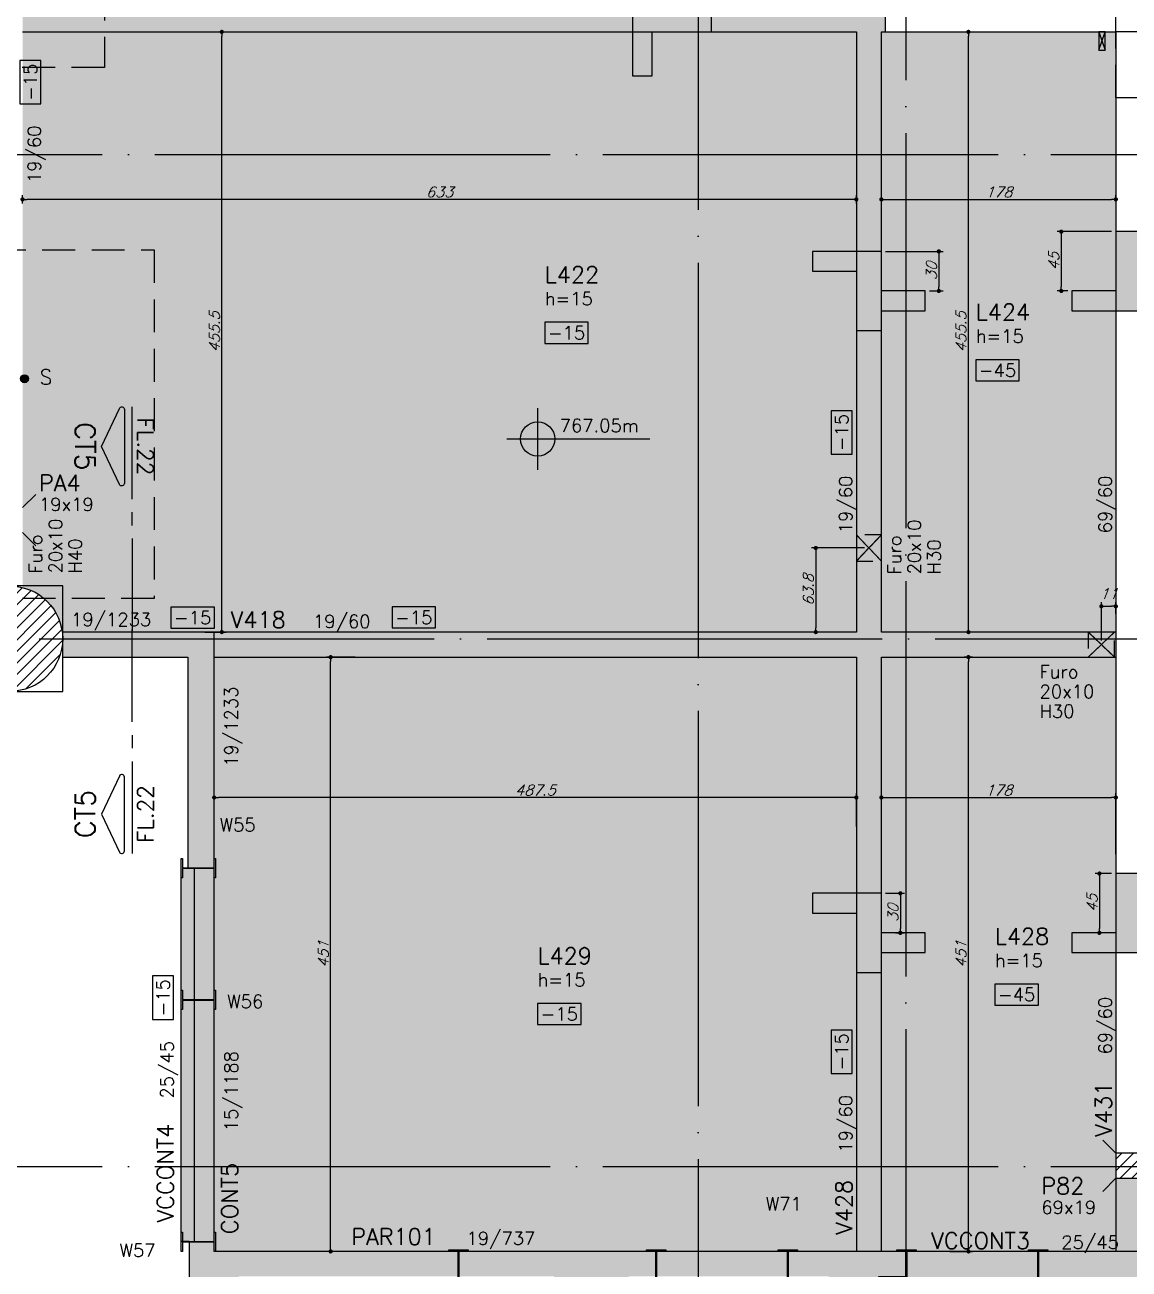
# Model space of a CAD drawing. Header units: millimetres. Extents: x -4122 to 5523, y -2094 to 2406.
# Drawn here: x 617 to 1455, y -963 to -19 of the extents above; entities that cross this region are included whole.
import ezdxf
from ezdxf.enums import TextEntityAlignment as Align

# ---------------------------------------------------------------- set-up
doc = ezdxf.new("R2010")
doc.units = ezdxf.units.MM
doc.header["$LTSCALE"] = 50
for name, pattern in [('DASHED', [0.75, 0.5, -0.25]), ('EIXO', [6.8, 6, -0.4, 0, -0.4]), ('HIDDEN', [0.375, 0.25, -0.125])]:
    doc.linetypes.add(name, pattern=pattern)
for name, color, linetype in [('F-AUX', 2, 'Continuous'), ('F-AUX-RED', 1, 'Continuous'), ('F-CORTE', 4, 'Continuous'), ('F-CORTE-INDICAÇÃO', 4, 'Continuous'), ('F-COTAS', 106, 'Continuous'), ('F-COTAS-FUROS', 50, 'Continuous'), ('F-DESNIVEL-7', 40, 'Continuous'), ('F-EIXO', 12, 'EIXO'), ('F-FURO-PAREDE', 2, 'HIDDEN'), ('F-FURO-PAREDE-TEXTOS', 2, 'Continuous'), ('F-LAJES-DIM', 2, 'Continuous'), ('F-LAJES-NOME', 4, 'Continuous'), ('F-NÍVEL-PLANTA', 2, 'Continuous'), ('F-PARC-DIM', 2, 'Continuous'), ('F-PARC-NOME', 4, 'Continuous'), ('F-PERFIL - W310x52', 4, 'Continuous'), ('F-PERFIL- W250x38.5', 4, 'Continuous'), ('F-PILARES-DIM', 172, 'Continuous'), ('F-PILARES-HACH', 174, 'Continuous'), ('F-PILARES-M', 170, 'Continuous'), ('F-PILARES-N', 170, 'Continuous'), ('F-PILARES-NASCE', 4, 'Continuous'), ('F-PILARES-NOME', 170, 'Continuous'), ('F-PILARES-S', 170, 'Continuous'), ('F-SOLIDO-CORTE', 71, 'Continuous'), ('F-SOLIDO-VIGAS', 252, 'Continuous'), ('F-TEXTO', 6, 'Continuous'), ('F-VIGAS', 3, 'Continuous'), ('F-VIGAS-DIM', 2, 'Continuous'), ('F-VIGAS-NOME', 4, 'Continuous'), ('F-VÃO', 1, 'Continuous')]:
    doc.layers.add(name, color=color, linetype=linetype)
doc.layers.add('F-DESNIVEL-5', color=7, linetype='Continuous', true_color=0xadd6ff)
doc.styles.add('5385-ARQ-PB-BAS-PLA-TER-TORRE-A-106-TXT$0$R60-75', font='simplex.shx', dxfattribs={"height": 0.1125})
doc.styles.add('CP-TEXT-INCL', font='simplex.shx', dxfattribs={"oblique": 20})
doc.styles.add('MCP', font='simplex.shx')
doc.styles.add('ROMANS', font='simplex.shx')
doc.styles.get("Standard").update_dxf_attribs({"font": 'txt.shx'})
doc.dimstyles.new('CP-COTAS-50', dxfattribs={"dimscale": 0.64, "dimtxt": 12.5, "dimasz": 5, "dimexe": 5, "dimexo": 5, "dimgap": 2.5, "dimtad": 1, "dimdec": 1, "dimdsep": 46, "dimtxsty": 'CP-TEXT-INCL', "dimblk1": 'DOT', "dimblk2": 'DOT', "dimsah": 1, "dimcen": 9, "dimclrd": 256, "dimclre": 256, "dimclrt": 256, "dimadec": 0, "dimazin": 0, "dimtfac": 1, "dimtdec": 1, "dimtmove": 2, "dimatfit": 3, "dimldrblk": 'DOT', "dimfxl": 0, "dimtolj": 1, "dimarcsym": 0})
pattern_1 = [(45, (0, 0), (-4.419417, 4.419417), [])]

# ---------------------------------------------------------------- blocks, each defined once
blk = doc.blocks.new('*U49')
at = {"layer": 'F-LAJES-DIM', "color": 1}
blk.add_lwpolyline([(0, 0), (33, 0), (33, 16), (0, 16)], close=True, dxfattribs=at)
at = {"layer": 'F-LAJES-DIM', "style": 'MCP'}
blk.add_attdef('DIM', text='', height=10, dxfattribs=at).set_placement((16.5, 8), align=Align.MIDDLE_CENTER)
blk = doc.blocks.new('*U50')
at = {"layer": 'F-LAJES-DIM', "color": 1}
blk.add_lwpolyline([(0, 0), (33, 0), (33, 16), (0, 16)], close=True, dxfattribs=at)
at = {"layer": 'F-LAJES-DIM', "style": 'MCP'}
blk.add_attdef('DIM', text='', height=10, dxfattribs=at).set_placement((16.5, 8), align=Align.MIDDLE_CENTER)
blk = doc.blocks.new('*U44')
at = {"layer": 'F-LAJES-DIM', "color": 1}
blk.add_lwpolyline([(0, 0), (33, 0), (33, 16), (0, 16)], close=True, dxfattribs=at)
at = {"layer": 'F-LAJES-DIM', "style": 'MCP'}
blk.add_attdef('DIM', text='', height=10, dxfattribs=at).set_placement((16.5, 8), align=Align.MIDDLE_CENTER)
blk = doc.blocks.new('*U47')
at = {"layer": 'F-LAJES-DIM', "color": 1}
blk.add_lwpolyline([(0, 0), (33, 0), (33, 16), (0, 16)], close=True, dxfattribs=at)
at = {"layer": 'F-LAJES-DIM', "style": 'MCP'}
blk.add_attdef('DIM', text='', height=10, dxfattribs=at).set_placement((16.5, 8), align=Align.MIDDLE_CENTER)
blk = doc.blocks.new('*U19')
at = {"layer": 'F-VIGAS-DIM', "color": 1}
blk.add_lwpolyline([(0, 0), (33, 0), (33, 16), (0, 16)], close=True, dxfattribs=at)
at = {"layer": 'F-VIGAS-DIM', "style": 'MCP'}
blk.add_attdef('DIM', text='', height=10, dxfattribs=at).set_placement((16.5, 8), align=Align.MIDDLE_CENTER)
blk = doc.blocks.new('Nível - Planta')
at = {"layer": 'F-NÍVEL-PLANTA'}
h = blk.add_hatch(color=71, dxfattribs=at)
h.paths.add_polyline_path([(0, 0), (0, 0.26, 0.414214), (-0.26, 0)])
h.paths.add_polyline_path([(0.26, 0), (0, 0), (0, -0.26, 0.414214)])
for p, q in [((0, -0.469), (0, 0.469)), ((-0.469, 0), (1.704, 0))]:
    blk.add_line(p, q, dxfattribs=at)
blk.add_circle((0, 0), 0.26, dxfattribs=at)
at = {"layer": 'F-TEXTO', "color": 3, "style": 'MCP'}
blk.add_attdef('NÍVEL', (0.333, 0.102), '', height=0.2, dxfattribs=at)
blk = doc.blocks.new('*U26')
at = {"layer": 'F-EIXO'}
blk.add_line((0, 0), (7397, 0), dxfattribs=at)
at = {"layer": 'F-TEXTO', "style": 'ROMANS'}
blk.add_attdef('EIXO', text='', height=17.5, dxfattribs=at).set_placement((-28.2072, 0), align=Align.MIDDLE_CENTER)
blk = doc.blocks.new('*U32')
at = {"layer": 'F-EIXO'}
blk.add_line((0, 0), (7484.954, 0), dxfattribs=at)
at = {"layer": 'F-TEXTO', "style": 'ROMANS'}
blk.add_attdef('EIXO', text='', height=17.5, dxfattribs=at).set_placement((-28.2072, 0), align=Align.MIDDLE_CENTER)
blk = doc.blocks.new('*U28')
at = {"layer": 'F-EIXO'}
blk.add_line((0, 0), (0, -3377.88), dxfattribs=at)
at = {"layer": 'F-TEXTO', "style": 'ROMANS'}
blk.add_attdef('EIXO', text='', height=17.5, rotation=360, dxfattribs=at).set_placement((0, 28.21), align=Align.MIDDLE_CENTER)
blk = doc.blocks.new('*U27')
at = {"layer": 'F-EIXO'}
blk.add_line((0, 0), (0, -3476.36), dxfattribs=at)
at = {"layer": 'F-TEXTO', "style": 'ROMANS'}
blk.add_attdef('EIXO', text='', height=17.5, rotation=360, dxfattribs=at).set_placement((0, 28.21), align=Align.MIDDLE_CENTER)
blk = doc.blocks.new('_DOT')
at = {"color": 0, "linetype": 'ByBlock'}
blk.add_line((-0.5, 0), (-1, 0), dxfattribs=at)
at = {"color": 0, "linetype": 'ByBlock', "const_width": 0.5}
blk.add_lwpolyline([(-0.25, 0, 1), (0.25, 0, 1)], format="xyb", close=True, dxfattribs=at)
blk = doc.blocks.new('*D55')
at = {"layer": 'DEFPOINTS', "color": 0, "linetype": 'Continuous', "transparency": 16777216}
for p in [(3268.5, -944.5), (741.5, -1374.5), (3268.5, -1512.87)]:
    blk.add_point(p, dxfattribs=at)
at = {"layer": 'F-COTAS', "linetype": 'Continuous', "lineweight": -2, "transparency": 16777216}
for p, q in [((3268.5, -947.7), (3268.5, -1516.07)), ((741.5, -1377.7), (741.5, -1516.07)), ((744.7, -1512.87), (3265.3, -1512.87))]:
    blk.add_line(p, q, dxfattribs=at)
at = {"layer": 'F-COTAS', "linetype": 'Continuous', "lineweight": -2, "transparency": 16777216, "xscale": 3.2, "yscale": 3.2, "zscale": 3.2, "rotation": 180}
blk.add_blockref('_DOT', (741.5, -1512.87), dxfattribs=at)
at = {"layer": 'F-COTAS', "linetype": 'Continuous', "lineweight": -2, "transparency": 16777216, "xscale": 3.2, "yscale": 3.2, "zscale": 3.2}
blk.add_blockref('_DOT', (3268.5, -1512.87), dxfattribs=at)
at = {"layer": 'F-COTAS', "linetype": 'Continuous', "transparency": 16777216, "insert": (2005, -1507.27), "char_height": 8, "attachment_point": 5, "style": 'CP-TEXT-INCL'}
blk.add_mtext('\\A1;2527', dxfattribs=at)
blk = doc.blocks.new('*U100')
at = {"layer": 'F-VÃO'}
for p, q in [((0, 0), (5, 14)), ((0, 14), (5, 0))]:
    blk.add_line(p, q, dxfattribs=at)
at = {"layer": 'F-VÃO', "color": 3}
blk.add_lwpolyline([(0, 0), (5, 0), (5, 14), (0, 14)], close=True, dxfattribs=at)
blk = doc.blocks.new('*D223')
at = {"layer": 'DEFPOINTS', "color": 0, "transparency": 16777216}
for p in [(1445, -605.03), (1267, -651.34), (1445, -651.34)]:
    blk.add_point(p, dxfattribs=at)
at = {"layer": 'F-COTAS', "lineweight": -2, "transparency": 16777216}
for p, q in [((1267, -648.14), (1267, -601.83)), ((1445, -648.14), (1445, -601.83)), ((1270.2, -605.03), (1441.8, -605.03))]:
    blk.add_line(p, q, dxfattribs=at)
at = {"layer": 'F-COTAS', "lineweight": -2, "transparency": 16777216, "xscale": 3.2, "yscale": 3.2, "zscale": 3.2, "rotation": 180}
blk.add_blockref('_DOT', (1267, -605.03), dxfattribs=at)
at = {"layer": 'F-COTAS', "lineweight": -2, "transparency": 16777216, "xscale": 3.2, "yscale": 3.2, "zscale": 3.2}
blk.add_blockref('_DOT', (1445, -605.03), dxfattribs=at)
at = {"layer": 'F-COTAS', "transparency": 16777216, "insert": (1356, -599.43), "char_height": 8, "attachment_point": 5, "style": 'CP-TEXT-INCL'}
blk.add_mtext('\\A1;178', dxfattribs=at)
blk = doc.blocks.new('*D224')
at = {"layer": 'DEFPOINTS', "color": 0, "transparency": 16777216}
for p in [(760.5, -605.03), (760.5, -630.34), (1248, -630.34)]:
    blk.add_point(p, dxfattribs=at)
at = {"layer": 'F-COTAS', "lineweight": -2, "transparency": 16777216}
for p, q in [((760.5, -627.14), (760.5, -601.83)), ((1248, -627.14), (1248, -601.83)), ((1244.8, -605.03), (763.7, -605.03))]:
    blk.add_line(p, q, dxfattribs=at)
at = {"layer": 'F-COTAS', "lineweight": -2, "transparency": 16777216, "xscale": 3.2, "yscale": 3.2, "zscale": 3.2, "rotation": 180}
blk.add_blockref('_DOT', (760.5, -605.03), dxfattribs=at)
at = {"layer": 'F-COTAS', "lineweight": -2, "transparency": 16777216, "xscale": 3.2, "yscale": 3.2, "zscale": 3.2}
blk.add_blockref('_DOT', (1248, -605.03), dxfattribs=at)
at = {"layer": 'F-COTAS', "transparency": 16777216, "insert": (1004.25, -599.43), "char_height": 8, "attachment_point": 5, "style": 'CP-TEXT-INCL'}
blk.add_mtext('\\A1;487.5', dxfattribs=at)
blk = doc.blocks.new('*D250')
at = {"layer": 'DEFPOINTS', "color": 0, "transparency": 16777216}
for p in [(1445, -151.15), (1445, -155.54), (1267, -161.19)]:
    blk.add_point(p, dxfattribs=at)
at = {"layer": 'F-COTAS', "lineweight": -2, "transparency": 16777216}
for p, q in [((1267, -157.99), (1267, -147.95)), ((1445, -152.34), (1445, -147.95)), ((1270.2, -151.15), (1441.8, -151.15))]:
    blk.add_line(p, q, dxfattribs=at)
at = {"layer": 'F-COTAS', "lineweight": -2, "transparency": 16777216, "xscale": 3.2, "yscale": 3.2, "zscale": 3.2, "rotation": 180}
blk.add_blockref('_DOT', (1267, -151.15), dxfattribs=at)
at = {"layer": 'F-COTAS', "lineweight": -2, "transparency": 16777216, "xscale": 3.2, "yscale": 3.2, "zscale": 3.2}
blk.add_blockref('_DOT', (1445, -151.15), dxfattribs=at)
at = {"layer": 'F-COTAS', "transparency": 16777216, "insert": (1356, -145.55), "char_height": 8, "attachment_point": 5, "style": 'CP-TEXT-INCL'}
blk.add_mtext('\\A1;178', dxfattribs=at)
blk = doc.blocks.new('*D251')
at = {"layer": 'DEFPOINTS', "color": 0, "transparency": 16777216}
for p in [(615, -151.15), (615, -157.34), (1248, -157.34)]:
    blk.add_point(p, dxfattribs=at)
at = {"layer": 'F-COTAS', "lineweight": -2, "transparency": 16777216}
for p, q in [((615, -154.14), (615, -147.95)), ((1248, -154.14), (1248, -147.95)), ((1244.8, -151.15), (618.2, -151.15))]:
    blk.add_line(p, q, dxfattribs=at)
at = {"layer": 'F-COTAS', "lineweight": -2, "transparency": 16777216, "xscale": 3.2, "yscale": 3.2, "zscale": 3.2, "rotation": 180}
blk.add_blockref('_DOT', (615, -151.15), dxfattribs=at)
at = {"layer": 'F-COTAS', "lineweight": -2, "transparency": 16777216, "xscale": 3.2, "yscale": 3.2, "zscale": 3.2}
blk.add_blockref('_DOT', (1248, -151.15), dxfattribs=at)
at = {"layer": 'F-COTAS', "transparency": 16777216, "insert": (931.5, -145.55), "char_height": 8, "attachment_point": 5, "style": 'CP-TEXT-INCL'}
blk.add_mtext('\\A1;633', dxfattribs=at)
blk = doc.blocks.new('*D255')
at = {"layer": 'DEFPOINTS', "color": 0, "transparency": 16777216}
for p in [(848.92, -498.5), (870.72, -498.5), (870.72, -949.5)]:
    blk.add_point(p, dxfattribs=at)
at = {"layer": 'F-COTAS', "lineweight": -2, "transparency": 16777216}
for p, q in [((867.52, -498.5), (845.72, -498.5)), ((848.92, -946.3), (848.92, -501.7)), ((867.52, -949.5), (845.72, -949.5))]:
    blk.add_line(p, q, dxfattribs=at)
at = {"layer": 'F-COTAS', "lineweight": -2, "transparency": 16777216, "xscale": 3.2, "yscale": 3.2, "zscale": 3.2}
for p, rotation in [((848.92, -498.5), 90), ((848.92, -949.5), 270)]:
    blk.add_blockref('_DOT', p, dxfattribs=dict(at, rotation=rotation))
at = {"layer": 'F-COTAS', "transparency": 16777216, "insert": (843.32, -724), "char_height": 8, "attachment_point": 5, "rotation": 90, "style": 'CP-TEXT-INCL'}
blk.add_mtext('\\A1;451', dxfattribs=at)
blk = doc.blocks.new('*D259')
at = {"layer": 'DEFPOINTS', "color": 0, "transparency": 16777216}
for p in [(1333.07, -498.5), (1339.43, -498.5), (1315.72, -949.5)]:
    blk.add_point(p, dxfattribs=at)
at = {"layer": 'F-COTAS', "lineweight": -2, "transparency": 16777216}
for p, q in [((1336.23, -498.5), (1329.87, -498.5)), ((1333.07, -946.3), (1333.07, -501.7)), ((1318.92, -949.5), (1336.27, -949.5))]:
    blk.add_line(p, q, dxfattribs=at)
at = {"layer": 'F-COTAS', "lineweight": -2, "transparency": 16777216, "xscale": 3.2, "yscale": 3.2, "zscale": 3.2}
for p, rotation in [((1333.07, -498.5), 90), ((1333.07, -949.5), 270)]:
    blk.add_blockref('_DOT', p, dxfattribs=dict(at, rotation=rotation))
at = {"layer": 'F-COTAS', "transparency": 16777216, "insert": (1327.47, -724), "char_height": 8, "attachment_point": 5, "rotation": 90, "style": 'CP-TEXT-INCL'}
blk.add_mtext('\\A1;451', dxfattribs=at)
blk = doc.blocks.new('*D260')
at = {"layer": 'DEFPOINTS', "color": 0, "transparency": 16777216}
for p in [(1333.07, -24), (1333.07, -24), (1333.07, -479.5)]:
    blk.add_point(p, dxfattribs=at)
at = {"layer": 'F-COTAS', "lineweight": -2, "transparency": 16777216}
blk.add_line((1333.07, -476.3), (1333.07, -27.2), dxfattribs=at)
at = {"layer": 'F-COTAS', "lineweight": -2, "transparency": 16777216, "xscale": 3.2, "yscale": 3.2, "zscale": 3.2}
for p, rotation in [((1333.07, -24), 90), ((1333.07, -479.5), 270)]:
    blk.add_blockref('_DOT', p, dxfattribs=dict(at, rotation=rotation))
at = {"layer": 'F-COTAS', "transparency": 16777216, "insert": (1327.47, -251.75), "char_height": 8, "attachment_point": 5, "rotation": 90, "style": 'CP-TEXT-INCL'}
blk.add_mtext('\\A1;455.5', dxfattribs=at)
blk = doc.blocks.new('*D264')
at = {"layer": 'DEFPOINTS', "color": 0, "transparency": 16777216}
for p in [(750.12, -24), (766.29, -24), (750.12, -479.5)]:
    blk.add_point(p, dxfattribs=at)
at = {"layer": 'F-COTAS', "lineweight": -2, "transparency": 16777216}
for p, q in [((753.32, -24), (769.49, -24)), ((766.29, -476.3), (766.29, -27.2)), ((753.32, -479.5), (769.49, -479.5))]:
    blk.add_line(p, q, dxfattribs=at)
at = {"layer": 'F-COTAS', "lineweight": -2, "transparency": 16777216, "xscale": 3.2, "yscale": 3.2, "zscale": 3.2}
for p, rotation in [((766.29, -24), 90), ((766.29, -479.5), 270)]:
    blk.add_blockref('_DOT', p, dxfattribs=dict(at, rotation=rotation))
at = {"layer": 'F-COTAS', "transparency": 16777216, "insert": (760.69, -251.75), "char_height": 8, "attachment_point": 5, "rotation": 90, "style": 'CP-TEXT-INCL'}
blk.add_mtext('\\A1;455.5', dxfattribs=at)
blk = doc.blocks.new('*D330')
at = {"layer": 'DEFPOINTS', "color": 0, "transparency": 16777216}
for p in [(1257.5, -415.68), (1217.18, -479.5), (1234.35, -479.5)]:
    blk.add_point(p, dxfattribs=at)
at = {"layer": 'F-COTAS-FUROS', "lineweight": -2, "transparency": 16777216}
for p, q in [((1254.3, -415.68), (1213.98, -415.68)), ((1217.18, -418.88), (1217.18, -476.3)), ((1231.15, -479.5), (1213.98, -479.5))]:
    blk.add_line(p, q, dxfattribs=at)
at = {"layer": 'F-COTAS-FUROS', "lineweight": -2, "transparency": 16777216, "xscale": 3.2, "yscale": 3.2, "zscale": 3.2}
for p, rotation in [((1217.18, -415.68), 90), ((1217.18, -479.5), 270)]:
    blk.add_blockref('_DOT', p, dxfattribs=dict(at, rotation=rotation))
at = {"layer": 'F-COTAS-FUROS', "transparency": 16777216, "insert": (1211.58, -447.59), "char_height": 8, "attachment_point": 5, "rotation": 90, "style": 'CP-TEXT-INCL'}
blk.add_mtext('\\A1;63.8', dxfattribs=at)
blk = doc.blocks.new('*D334')
at = {"layer": 'DEFPOINTS', "color": 0, "transparency": 16777216}
for p in [(1445, -459.93), (1445, -468.74), (1434, -489)]:
    blk.add_point(p, dxfattribs=at)
at = {"layer": 'F-COTAS-FUROS', "lineweight": -2, "transparency": 16777216}
for p, q in [((1434, -485.8), (1434, -456.73)), ((1437.2, -459.93), (1441.8, -459.93)), ((1445, -465.54), (1445, -456.73))]:
    blk.add_line(p, q, dxfattribs=at)
at = {"layer": 'F-COTAS-FUROS', "lineweight": -2, "transparency": 16777216, "xscale": 3.2, "yscale": 3.2, "zscale": 3.2, "rotation": 180}
blk.add_blockref('_DOT', (1434, -459.93), dxfattribs=at)
at = {"layer": 'F-COTAS-FUROS', "lineweight": -2, "transparency": 16777216, "xscale": 3.2, "yscale": 3.2, "zscale": 3.2}
blk.add_blockref('_DOT', (1445, -459.93), dxfattribs=at)
at = {"layer": 'F-COTAS-FUROS', "transparency": 16777216, "insert": (1439.5, -450.33), "char_height": 8, "attachment_point": 5, "style": 'CP-TEXT-INCL'}
blk.add_mtext('\\A1;11', dxfattribs=at)
blk = doc.blocks.new('A$C44D756D9')
at = {"layer": 'F-PERFIL- W250x38.5', "linetype": 'Continuous'}
for p, q in [((4060.42, -2155.49), (4060.42, -2140.79)), ((4060.42, -2140.79), (4061.54, -2140.79)), ((4061.54, -2140.79), (4061.54, -2147.81)), ((4085.5, -2147.81), (4085.5, -2140.79)), ((4085.5, -2140.79), (4086.62, -2140.79)), ((4086.62, -2140.79), (4086.62, -2155.49)), ((4061.54, -2147.81), (4085.5, -2147.81)), ((4085.5, -2148.47), (4061.54, -2148.47)), ((4061.54, -2148.47), (4061.54, -2155.49)), ((4085.5, -2155.49), (4085.5, -2148.47)), ((4061.54, -2155.49), (4060.42, -2155.49)), ((4086.62, -2155.49), (4085.5, -2155.49)), ((4060.42, -2255.49), (4060.42, -2240.79)), ((4060.42, -2240.79), (4061.54, -2240.79)), ((4061.54, -2240.79), (4061.54, -2247.81)), ((4085.5, -2247.81), (4085.5, -2240.79)), ((4085.5, -2240.79), (4086.62, -2240.79)), ((4086.62, -2240.79), (4086.62, -2255.49)), ((4061.54, -2255.49), (4060.42, -2255.49)), ((4061.54, -2247.81), (4085.5, -2247.81)), ((4085.5, -2248.47), (4061.54, -2248.47)), ((4061.54, -2248.47), (4061.54, -2255.49)), ((4085.5, -2255.49), (4085.5, -2248.47)), ((4086.62, -2255.49), (4085.5, -2255.49)), ((4060.35, -2439.05), (4060.35, -2424.35)), ((4060.35, -2424.35), (4061.47, -2424.35)), ((4061.47, -2424.35), (4061.47, -2431.37)), ((4085.43, -2431.37), (4085.43, -2424.35)), ((4085.43, -2424.35), (4086.55, -2424.35)), ((4086.55, -2424.35), (4086.55, -2439.05)), ((4061.47, -2431.37), (4085.43, -2431.37)), ((4085.43, -2432.03), (4061.47, -2432.03)), ((4061.47, -2432.03), (4061.47, -2439.05)), ((4085.43, -2439.05), (4085.43, -2432.03)), ((4061.47, -2439.05), (4060.35, -2439.05)), ((4086.55, -2439.05), (4085.43, -2439.05))]:
    blk.add_line(p, q, dxfattribs=at)
for points in [[(4060.42, -2155.49), (4060.42, -2140.79), (4061.54, -2140.79), (4061.54, -2147.81), (4085.5, -2147.81), (4085.5, -2140.79), (4086.62, -2140.79), (4086.62, -2155.49), (4085.5, -2155.49), (4085.5, -2148.47), (4061.54, -2148.47), (4061.54, -2155.49)], [(4060.42, -2255.49), (4060.42, -2240.79), (4061.54, -2240.79), (4061.54, -2247.81), (4085.5, -2247.81), (4085.5, -2240.79), (4086.62, -2240.79), (4086.62, -2255.49), (4085.5, -2255.49), (4085.5, -2248.47), (4061.54, -2248.47), (4061.54, -2255.49)], [(4060.35, -2439.05), (4060.35, -2424.35), (4061.47, -2424.35), (4061.47, -2431.37), (4085.43, -2431.37), (4085.43, -2424.35), (4086.55, -2424.35), (4086.55, -2439.05), (4085.43, -2439.05), (4085.43, -2432.03), (4061.47, -2432.03), (4061.47, -2439.05)], [(4278.35, -2464.08), (4263.65, -2464.08), (4263.65, -2462.96), (4270.67, -2462.96), (4270.67, -2439), (4263.65, -2439), (4263.65, -2437.88), (4278.35, -2437.88), (4278.35, -2439), (4271.33, -2439), (4271.33, -2462.96), (4278.35, -2462.96)], [(4428.35, -2464.08), (4413.65, -2464.08), (4413.65, -2462.96), (4420.67, -2462.96), (4420.67, -2439), (4413.65, -2439), (4413.65, -2437.88), (4428.35, -2437.88), (4428.35, -2439), (4421.33, -2439), (4421.33, -2462.96), (4428.35, -2462.96)], [(4528.35, -2464.08), (4513.65, -2464.08), (4513.65, -2462.96), (4520.67, -2462.96), (4520.67, -2439), (4513.65, -2439), (4513.65, -2437.88), (4528.35, -2437.88), (4528.35, -2439), (4521.33, -2439), (4521.33, -2462.96), (4528.35, -2462.96)], [(4618.35, -2464.08), (4603.65, -2464.08), (4603.65, -2462.96), (4610.67, -2462.96), (4610.67, -2439), (4603.65, -2439), (4603.65, -2437.88), (4618.35, -2437.88), (4618.35, -2439), (4611.33, -2439), (4611.33, -2462.96), (4618.35, -2462.96)], [(4718.35, -2464.08), (4703.65, -2464.08), (4703.65, -2462.96), (4710.67, -2462.96), (4710.67, -2439), (4703.65, -2439), (4703.65, -2437.88), (4718.35, -2437.88), (4718.35, -2439), (4711.33, -2439), (4711.33, -2462.96), (4718.35, -2462.96)]]:
    blk.add_lwpolyline(points, close=True, dxfattribs=at)
at = {"layer": 'F-PILARES-NOME'}
for s, p in [('W55', (4089.59, -2120.28)), ('W56', (4095.38, -2254.31)), ('W71', (4504.19, -2407.94)), ('W57', (4013.58, -2443.15))]:
    blk.add_text(s, height=10, dxfattribs=at).set_placement(p)
blk = doc.blocks.new('*U38')
at = {"layer": 'F-CORTE-INDICAÇÃO'}
for p, q in [((-100, 0), (-170, 0)), ((-80, 0), (-90, 0)), ((-70, 0), (0, 0))]:
    blk.add_line(p, q, dxfattribs=at)
blk.add_lwpolyline([(-112, 6, 0.802585), (-111.15, 9.81), (-140, 23.26), (-168.85, 9.81, 0.802585), (-168, 6)], format="xyb", close=True, dxfattribs=at)
at = {"layer": 'F-CORTE-INDICAÇÃO', "style": 'ROMANS'}
blk.add_attdef('CORTE', text='', height=15, dxfattribs=at).set_placement((-140, 35.76), align=Align.MIDDLE_CENTER)
at = {"layer": 'F-CORTE-INDICAÇÃO', "color": 2, "style": 'ROMANS'}
blk.add_attdef('FOLHA', text='', height=12, dxfattribs=at).set_placement((-140, -10), align=Align.MIDDLE_CENTER)
blk = doc.blocks.new('*D365')
at = {"layer": 'DEFPOINTS', "color": 0, "transparency": 16777216}
for p in [(1267, -677.73), (1274.52, -707.73), (1281.4, -707.73)]:
    blk.add_point(p, dxfattribs=at)
at = {"layer": 'F-COTAS', "lineweight": -2, "transparency": 16777216}
for p, q in [((1270.2, -677.73), (1284.6, -677.73)), ((1281.4, -680.93), (1281.4, -704.53)), ((1277.72, -707.73), (1284.6, -707.73))]:
    blk.add_line(p, q, dxfattribs=at)
at = {"layer": 'F-COTAS', "lineweight": -2, "transparency": 16777216, "xscale": 3.2, "yscale": 3.2, "zscale": 3.2}
for p, rotation in [((1281.4, -677.73), 90), ((1281.4, -707.73), 270)]:
    blk.add_blockref('_DOT', p, dxfattribs=dict(at, rotation=rotation))
at = {"layer": 'F-COTAS', "transparency": 16777216, "insert": (1275.8, -692.73), "char_height": 8, "attachment_point": 5, "rotation": 90, "style": 'CP-TEXT-INCL'}
blk.add_mtext('\\A1;30', dxfattribs=at)
blk = doc.blocks.new('*D366')
at = {"layer": 'DEFPOINTS', "color": 0, "transparency": 16777216}
for p in [(1445, -662.73), (1432.55, -707.73), (1433.45, -707.73)]:
    blk.add_point(p, dxfattribs=at)
at = {"layer": 'F-COTAS', "lineweight": -2, "transparency": 16777216}
for p, q in [((1441.8, -662.73), (1429.35, -662.73)), ((1432.55, -665.93), (1432.55, -704.53)), ((1430.25, -707.73), (1429.35, -707.73))]:
    blk.add_line(p, q, dxfattribs=at)
at = {"layer": 'F-COTAS', "lineweight": -2, "transparency": 16777216, "xscale": 3.2, "yscale": 3.2, "zscale": 3.2}
for p, rotation in [((1432.55, -662.73), 90), ((1432.55, -707.73), 270)]:
    blk.add_blockref('_DOT', p, dxfattribs=dict(at, rotation=rotation))
at = {"layer": 'F-COTAS', "transparency": 16777216, "insert": (1426.95, -685.23), "char_height": 8, "attachment_point": 5, "rotation": 90, "style": 'CP-TEXT-INCL'}
blk.add_mtext('\\A1;45', dxfattribs=at)
blk = doc.blocks.new('*D382')
at = {"layer": 'DEFPOINTS', "color": 0, "transparency": 16777216}
for p in [(1267, -190.6), (1300.35, -220.6), (1310.62, -220.6)]:
    blk.add_point(p, dxfattribs=at)
at = {"layer": 'F-COTAS', "lineweight": -2, "transparency": 16777216}
for p, q in [((1270.2, -190.6), (1313.82, -190.6)), ((1310.62, -193.8), (1310.62, -217.4)), ((1303.55, -220.6), (1313.82, -220.6))]:
    blk.add_line(p, q, dxfattribs=at)
at = {"layer": 'F-COTAS', "lineweight": -2, "transparency": 16777216, "xscale": 3.2, "yscale": 3.2, "zscale": 3.2}
for p, rotation in [((1310.62, -190.6), 90), ((1310.62, -220.6), 270)]:
    blk.add_blockref('_DOT', p, dxfattribs=dict(at, rotation=rotation))
at = {"layer": 'F-COTAS', "transparency": 16777216, "insert": (1305.02, -205.6), "char_height": 8, "attachment_point": 5, "rotation": 90, "style": 'CP-TEXT-INCL'}
blk.add_mtext('\\A1;30', dxfattribs=at)
blk = doc.blocks.new('*D383')
at = {"layer": 'DEFPOINTS', "color": 0, "transparency": 16777216}
for p in [(1445, -175.6), (1403.56, -220.6), (1411.65, -220.6)]:
    blk.add_point(p, dxfattribs=at)
at = {"layer": 'F-COTAS', "lineweight": -2, "transparency": 16777216}
for p, q in [((1441.8, -175.6), (1400.36, -175.6)), ((1403.56, -178.8), (1403.56, -217.4)), ((1408.45, -220.6), (1400.36, -220.6))]:
    blk.add_line(p, q, dxfattribs=at)
at = {"layer": 'F-COTAS', "lineweight": -2, "transparency": 16777216, "xscale": 3.2, "yscale": 3.2, "zscale": 3.2}
for p, rotation in [((1403.56, -175.6), 90), ((1403.56, -220.6), 270)]:
    blk.add_blockref('_DOT', p, dxfattribs=dict(at, rotation=rotation))
at = {"layer": 'F-COTAS', "transparency": 16777216, "insert": (1397.96, -198.1), "char_height": 8, "attachment_point": 5, "rotation": 90, "style": 'CP-TEXT-INCL'}
blk.add_mtext('\\A1;45', dxfattribs=at)

msp = doc.modelspace()

# ---------------------------------------------------------------- hatches: boundary and pattern name
at = {"layer": 'F-AUX'}
h = msp.add_hatch(color=1, dxfattribs=at)
edge = h.paths.add_edge_path()
edge.add_arc((616.5, -287.25), 3, 0, 360)
at = {"layer": 'F-DESNIVEL-5'}
h = msp.add_hatch(color=256, dxfattribs=at)
h.dxf.hatch_style = 1
h.paths.add_polyline_path([(740.5, -479.5), (645.5, -479.5), (645.5, -498.5), (740.5, -498.5)])
h = msp.add_hatch(color=256, dxfattribs=at)
h.dxf.hatch_style = 1
h.paths.add_polyline_path([(740.5, -479.5), (740.5, -658.312), (760.5, -658.312), (760.5, -479.5)])
h = msp.add_hatch(color=256, dxfattribs=at)
h.dxf.hatch_style = 1
h.paths.add_polyline_path([(760.5, -658.972), (735.5, -658.972), (735.5, -662.417), (735.5, -941.87), (741.5, -941.87), (760.43, -941.87)])
at = {"layer": 'F-DESNIVEL-5', "linetype": 'Continuous'}
h = msp.add_hatch(color=256, dxfattribs=at)
h.dxf.hatch_style = 1
h.paths.add_polyline_path([(2581, -919.5), (1780.632, -919.5), (1544.382, -949.5), (1286.33, -949.5), (1286.33, -968.5), (1286.33, -974.5), (1545.963, -974.5), (1782.213, -944.5), (2581, -944.5)])
at = {"layer": 'F-PILARES-HACH', "linetype": 'Continuous'}
h = msp.add_hatch(dxfattribs=at)
h.set_pattern_fill('ANSI31', color=256, scale=50)
h.set_pattern_definition(pattern_1)
edge = h.paths.add_edge_path()
edge.add_arc((605.5, -484.5), 40, 0, 360)
h = msp.add_hatch(dxfattribs=at)
h.set_pattern_fill('ANSI31', color=256, scale=50, style=0)
h.set_pattern_definition(pattern_1)
h.paths.add_polyline_path([(1445, -894), (1514, -894), (1514, -875), (1445, -875)], flags=16)
at = {"layer": 'F-SOLIDO-CORTE', "linetype": 'Continuous'}
for points in [[(1137.944, -24), (1137.944, -5), (1092.944, -5), (1092.944, 28.35), (1077.944, 28.35), (1077.944, -24), (1077.944, -57.35), (1092.944, -57.35), (1092.944, -24)], [(1445, -175.603), (1445, -220.603), (1411.65, -220.603), (1411.65, -235.603), (1514, -235.603), (1514, -189.603), (1547.35, -189.603), (1547.35, -175.603)], [(1248, -250.603), (1267, -250.603), (1267, -235.603), (1300.35, -235.603), (1300.35, -220.603), (1267, -220.603), (1267, -190.603), (1214.65, -190.603), (1214.65, -205.603), (1248, -205.603)], [(1445, -662.725), (1445, -707.725), (1411.65, -707.725), (1411.65, -722.725), (1514, -722.725), (1514, -676.725), (1547.35, -676.725), (1547.35, -662.725)], [(1248, -737.725), (1267, -737.725), (1267, -722.725), (1300.35, -722.725), (1300.35, -707.725), (1267, -707.725), (1267, -677.725), (1214.65, -677.725), (1214.65, -692.725), (1248, -692.725)]]:
    msp.add_hatch(color=256, dxfattribs=at).paths.add_polyline_path(points, flags=16)
at = {"layer": 'F-SOLIDO-VIGAS', "linetype": 'Continuous'}
h = msp.add_hatch(color=256, dxfattribs=at)
h.dxf.hatch_style = 1
h.paths.add_polyline_path([(1246, -1336.5), (1227, -1355.5), (1075.5, -1355.5), (1056.5, -1336.5), (1056.5, -987.5), (1075.5, -968.5), (1227, -968.5), (1246, -987.5), (1246, -1374.5), (1265, -1374.5), (1265, -968.5), (1285.67, -968.5), (1285.67, -949.5), (1056.5, -949.5), (1037.5, -949.5), (760.5, -949.5), (760.5, -942.53), (741.5, -942.53), (741.5, -1374.5), (760.5, -1374.5), (760.5, -987.5), (779.5, -968.5), (1018.5, -968.5), (1037.5, -987.5), (1037.5, -1336.5), (1018.5, -1355.5), (779.5, -1355.5), (760.5, -1336.5), (760.5, -1374.5), (1047, -1374.5), (1246, -1374.5)])

# ---------------------------------------------------------------- linework, layer by layer
at = {"layer": 'F-AUX', "color": 1}
msp.add_circle((616.5, -287.25), 3, dxfattribs=at)
at = {"layer": 'F-AUX-RED', "color": 4, "linetype": 'DASHED'}
for points in [[(-48.962, 347.176), (677.224, 347.176), (677.224, -51.113), (-48.962, -51.113)], [(715, -454), (292.5, -454), (292.5, -189.5), (715, -189.5)]]:
    msp.add_lwpolyline(points, close=True, dxfattribs=at)
msp.add_lwpolyline([(1445, -74), (1445, 324), (2289.5, 324), (2289.5, -74), (1445, -74)], dxfattribs=at)
at = {"layer": 'F-CORTE', "linetype": 'Continuous'}
for points in [[(1077.944, 28.35), (1077.944, -24), (1077.944, -57.35)], [(1092.944, -57.35), (1092.944, -24), (1137.944, -24), (1137.944, -5), (1092.944, -5), (1092.944, 28.35)], [(1547.35, -175.603), (1445, -175.603), (1445, -220.603), (1411.65, -220.603)], [(1300.35, -220.603), (1267, -220.603), (1267, -190.603), (1214.65, -190.603)], [(1411.65, -235.603), (1514, -235.603), (1514, -189.603), (1547.35, -189.603)], [(1214.65, -205.603), (1248, -205.603), (1248, -250.603), (1267, -250.603), (1267, -235.603), (1300.35, -235.603)], [(1547.35, -662.725), (1445, -662.725), (1445, -707.725), (1411.65, -707.725)], [(1300.35, -707.725), (1267, -707.725), (1267, -677.725), (1214.65, -677.725)], [(1411.65, -722.725), (1514, -722.725), (1514, -676.725), (1547.35, -676.725)], [(1214.65, -692.725), (1248, -692.725), (1248, -737.725), (1267, -737.725), (1267, -722.725), (1300.35, -722.725)]]:
    msp.add_lwpolyline(points, dxfattribs=at)
at = {"layer": 'F-DESNIVEL-5', "linetype": 'Continuous'}
for points in [[(615, -24), (1257.5, -24), (1257.5, -5)], [(615, -24), (1257.5, -5), (615, -5)], [(1257.5, -24), (1270, -24), (1270, -5)], [(1257.5, -24), (1270, -5), (1257.5, -5)], [(1257.5, -24), (1257.5, -5), (1257.5, -24)], [(1248, -24), (615, -24), (615, -446.39)], [(1248, -24), (615, -446.39), (1248, -24)], [(1248, -24), (615, -446.39), (620.807, -447.545)], [(1248, -24), (620.807, -447.545), (1248, -24)], [(1248, -24), (620.807, -447.545), (633.784, -456.216)], [(1248, -24), (633.784, -456.216), (1248, -24)], [(1248, -24), (633.784, -456.216), (642.455, -469.193)], [(1248, -24), (642.455, -469.193), (1248, -24)], [(1248, -24), (642.455, -469.193), (644.505, -479.5)], [(1248, -24), (644.505, -479.5), (1248, -24)], [(1248, -24), (644.505, -479.5), (745.5, -479.5)], [(1248, -24), (745.5, -479.5), (1248, -24)], [(1248, -24), (745.5, -479.5), (760.5, -479.5)], [(1248, -24), (760.5, -479.5), (1248, -24)], [(1248, -24), (760.5, -479.5), (1248, -479.5)], [(1267, -498.5), (1267, -24), (1248, -24)], [(1267, -498.5), (1248, -24), (1248, -498.5)], [(1248, -24), (1248, -479.5), (1248, -24)], [(1248, -498.5), (1248, -479.5), (760.5, -479.5)], [(1248, -498.5), (760.5, -479.5), (760.5, -498.5)], [(1267, -498.5), (1445, -498.5), (1445, -479.5)], [(1267, -498.5), (1445, -479.5), (1267, -479.5)], [(1267, -498.5), (1267, -479.5), (1267, -498.5)], [(1248, -498.5), (760.5, -498.5), (760.5, -519.6)], [(1248, -498.5), (760.5, -519.6), (1248, -498.5)], [(1248, -498.5), (760.5, -519.6), (785.5, -949.5)], [(1248, -498.5), (760.6, -498.5), (1248, -498.5)], [(1248, -498.5), (785.5, -949.5), (1248, -498.5)], [(1248, -498.5), (785.5, -949.5), (1047, -949.5)], [(1248, -498.5), (1047, -949.5), (1248, -498.5)], [(1248, -498.5), (1047, -949.5), (1225, -949.5)], [(1248, -498.5), (1225, -949.5), (1248, -498.5)], [(1248, -498.5), (1225, -949.5), (1248, -949.5)], [(1265.1, -949.4), (1267, -498.5), (1248, -949.4)], [(1267, -498.5), (1248, -498.5), (1248, -949.4)], [(1267, -498.5), (1248, -498.5), (1267, -498.5)], [(1248, -498.5), (1248, -949.5), (1248, -498.5)], [(1267, -949.5), (1267, -498.5), (1265.1, -949.4)], [(785.5, -949.5), (760.5, -519.6), (760.5, -658.5)], [(785.5, -949.5), (760.5, -658.5), (785.5, -949.5)], [(785.5, -949.5), (760.5, -658.5), (760.5, -698.5)], [(785.5, -949.5), (760.5, -698.5), (785.5, -949.5)], [(785.5, -949.5), (760.5, -698.5), (760.5, -949.5)], [(1514, -894), (1445, -894), (1445, -949.4)], [(1514, -894), (1445, -949.4), (1514, -949.4)], [(785.5, -949.5), (760.5, -949.5), (785.5, -949.5)], [(1047, -968.5), (1047, -949.5), (785.6, -949.5)], [(1047, -968.5), (785.6, -949.5), (785.6, -968.5)], [(1047, -968.5), (1224.9, -968.5), (1224.9, -949.5)], [(1047, -968.5), (1224.9, -949.5), (1047, -949.5)], [(1047, -968.5), (1047, -949.5), (1047, -968.5)]]:
    msp.add_solid(points, dxfattribs=at)
at = {"layer": 'F-DESNIVEL-7', "linetype": 'Continuous'}
for points in [[(1445, -479.5), (1282.5, -24), (1267, -24)], [(1445, -479.5), (1267, -24), (1445, -479.5)], [(1445, -479.5), (1267, -24), (1267, -479.5)], [(1445, -479.5), (1445, -24), (1282.5, -24)], [(1445, -479.5), (1282.5, -24), (1445, -479.5)], [(1445, -479.5), (1267, -479.5), (1445, -479.5)], [(1267, -949.5), (1445, -949.5), (1267, -498.5)], [(1267, -949.5), (1267, -498.5), (1267, -949.5)], [(1445, -949.5), (1445, -894), (1267, -498.5)], [(1445, -949.5), (1267, -498.5), (1445, -949.5)], [(1267, -498.5), (1445, -894), (1445, -498.5)], [(1267, -498.5), (1445, -498.5), (1267, -498.5)], [(1445, -894), (1445, -875), (1445, -498.5)], [(1445, -894), (1445, -498.5), (1445, -894)]]:
    msp.add_solid(points, dxfattribs=at)
at = {"layer": 'F-FURO-PAREDE'}
for points in [[(1257.5, -415.68), (1267, -425.68), (1267, -405.68), (1257.5, -415.68), (1267, -405.68), (1248, -405.68), (1257.5, -415.68), (1248, -405.68), (1248, -425.68), (1257.5, -415.68), (1248, -425.68), (1267, -425.68), (1257.5, -415.68)], [(1434, -489), (1424, -498.5), (1444, -498.5), (1434, -489), (1444, -498.5), (1444, -479.5), (1434, -489), (1444, -479.5), (1424, -479.5), (1434, -489), (1424, -479.5), (1424, -498.5), (1434, -489)]]:
    msp.add_lwpolyline(points, dxfattribs=at)
at = {"layer": 'F-PILARES-M', "linetype": 'Continuous'}
msp.add_lwpolyline([(565.5, -444.5), (565.5, -524.5), (645.5, -524.5), (645.5, -444.5), (565.5, -444.5)], dxfattribs=at)
at = {"layer": 'F-PILARES-N', "linetype": 'Continuous'}
msp.add_lwpolyline([(1445, -894), (1514, -894), (1514, -875), (1445, -875), (1445, -894)], dxfattribs=at)
at = {"layer": 'F-PILARES-NASCE', "linetype": 'Continuous'}
for p, q in [((615, -385), (625, -375)), ((615, -404), (625, -414)), ((1445, -875), (1435, -865)), ((1445, -894), (1435, -904))]:
    msp.add_line(p, q, dxfattribs=at)
at = {"layer": 'F-PILARES-S', "linetype": 'Continuous'}
msp.add_circle((605.5, -484.5), 40, dxfattribs=at)
at = {"layer": 'F-SOLIDO-CORTE'}
for points in [[(1137.944, -24), (1137.944, -5), (1092.944, -5), (1092.944, 28.35), (1077.944, 28.35), (1077.944, -24), (1077.944, -57.35), (1092.944, -57.35), (1092.944, -24), (1137.944, -24)], [(1445, -175.603), (1445, -220.603), (1411.65, -220.603), (1411.65, -235.603), (1514, -235.603), (1514, -189.603), (1547.35, -189.603), (1547.35, -175.603), (1445, -175.603)], [(1248, -250.603), (1267, -250.603), (1267, -235.603), (1300.35, -235.603), (1300.35, -220.603), (1267, -220.603), (1267, -190.603), (1214.65, -190.603), (1214.65, -205.603), (1248, -205.603), (1248, -250.603)], [(1445, -662.725), (1445, -707.725), (1411.65, -707.725), (1411.65, -722.725), (1514, -722.725), (1514, -676.725), (1547.35, -676.725), (1547.35, -662.725), (1445, -662.725)], [(1248, -737.725), (1267, -737.725), (1267, -722.725), (1300.35, -722.725), (1300.35, -707.725), (1267, -707.725), (1267, -677.725), (1214.65, -677.725), (1214.65, -692.725), (1248, -692.725), (1248, -737.725)]]:
    msp.add_lwpolyline(points, dxfattribs=at)
at = {"layer": 'F-VIGAS'}
for points in [[(1270, 22.5), (1270, -24)], [(615, -24), (1248, -24)], [(1248, -24), (1248, -479.5)], [(1267, -24), (1282.5, -24)], [(1267, -479.5), (1267, -24)], [(1282.5, -24), (1445, -24)], [(1445, -24), (1445, -479.5)], [(1514, -24), (1445, -24)], [(1248, -479.5), (645.5, -479.5)], [(760.5, -949.5), (760.5, -479.5)], [(1445, -479.5), (1267, -479.5)], [(1445, -479.5), (1445, -498.5)], [(645.5, -498.5), (740.5, -498.5), (740.5, -658.312)], [(760.5, -498.5), (1248, -498.5)], [(1248, -498.5), (1248, -949.5)], [(1267, -498.5), (1445, -498.5)], [(1267, -949.5), (1267, -498.5)], [(1445, -498.5), (1445, -875)], [(741.5, -941.87), (735.5, -941.87), (735.5, -651.292)], [(745.5, -941.87), (745.5, -658.972)], [(1445, -894), (1445, -949.5)], [(3249.5, -919.5), (1780.632, -919.5), (1544.382, -949.5), (1246, -949.5)], [(1037.5, -949.5), (760.5, -949.5), (760.5, -942.53), (741.5, -942.53), (741.5, -1374.5), (1047, -1374.5)], [(1056.5, -949.5), (1037.5, -949.5)], [(1225, -949.5), (1047, -949.5)], [(1265, -1324.5), (1265, -968.5), (1285.67, -968.5), (1285.67, -949.5), (1056.5, -949.5)]]:
    msp.add_lwpolyline(points, dxfattribs=at)

# ---------------------------------------------------------------- block references
at = {"layer": 'F-CORTE-INDICAÇÃO', "linetype": 'Continuous'}
ref = msp.add_blockref('*U38', (698.318, -478.597), dxfattribs=dict(at, xscale=-1, rotation=90))
ref.add_attrib('FOLHA', 'FL.22', dxfattribs={"color": 2, "height": 12, "rotation": 270, "style": 'ROMANS'}).set_placement((708.318, -338.597), align=Align.MIDDLE_CENTER)
ref.add_attrib('CORTE', 'CT5', dxfattribs={"height": 15, "rotation": 270, "style": 'ROMANS'}).set_placement((662.554, -338.597), align=Align.MIDDLE_CENTER)
at = {"layer": 'F-CORTE-INDICAÇÃO', "linetype": 'Continuous', "rotation": 90}
msp.add_blockref('*U38', (698.318, -477.597), dxfattribs=at).add_auto_attribs({'FOLHA': 'FL.22', 'CORTE': 'CT5'})
at = {"layer": 'F-EIXO', "linetype": 'Continuous'}
for name, p in [('*U27', (1285.5, 1939.842)), ('*U28', (1128, 1841.357)), ('*U26', (-3705.761, -117)), ('*U32', (-3793.715, -484.5)), ('*U26', (-3705.761, -885))]:
    msp.add_blockref(name, p, dxfattribs=at)
at = {"layer": 'F-LAJES-DIM', "linetype": 'Continuous'}
for name, p, values in [('*U44', (1011.513, -260.394), {'DIM': '-15'}), ('*U49', (1338.679, -288.798), {'DIM': '-45'}), ('*U50', (1353.171, -762.562), {'DIM': '-45'}), ('*U47', (1006.017, -777.312), {'DIM': '-15'})]:
    msp.add_blockref(name, p, dxfattribs=at).add_auto_attribs(values)
at = {"layer": 'F-NÍVEL-PLANTA', "linetype": 'Continuous', "xscale": 50, "yscale": 50, "zscale": 50}
msp.add_blockref('Nível - Planta', (1006.14, -332.901), dxfattribs=at).add_auto_attribs({'NÍVEL': '767.05m'})
at = {"layer": 'F-PERFIL - W310x52'}
msp.add_blockref('A$C44D756D9', (-3325, 1489.5), dxfattribs=at)
at = {"layer": 'F-VIGAS-DIM', "linetype": 'Continuous', "rotation": 90}
for p in [(628.997, -78.734), (1244.875, -344.5), (729.693, -773.481), (1244.875, -814.5)]:
    msp.add_blockref('*U19', p, dxfattribs=at).add_auto_attribs({'DIM': '-15'})
at = {"layer": 'F-VIGAS-DIM', "linetype": 'Continuous'}
for p in [(727.666, -476.518), (895.5, -476.375)]:
    msp.add_blockref('*U19', p, dxfattribs=at).add_auto_attribs({'DIM': '-15'})
at = {"layer": 'F-VÃO'}
msp.add_blockref('*U100', (1432, -38), dxfattribs=at)

# ---------------------------------------------------------------- texts
at = {"layer": 'F-AUX', "style": '5385-ARQ-PB-BAS-PLA-TER-TORRE-A-106-TXT$0$R60-75'}
msp.add_text('S', height=11.25, dxfattribs=at).set_placement((627.911, -291.53))
at = {"layer": 'F-FURO-PAREDE-TEXTOS', "linetype": 'Continuous', "style": 'MCP'}
for s, p in [('20x10', (645, -435)), ('20x10', (1297, -435.68)), ('Furo', (630, -435)), ('H40', (660, -435)), ('Furo', (1282, -435.68)), ('H30', (1312, -435.68))]:
    msp.add_text(s, height=10, rotation=90, dxfattribs=at).set_placement(p)
for s, p in [('Furo', (1387.049, -514.592)), ('20x10', (1387.049, -529.592)), ('H30', (1387.049, -544.592))]:
    msp.add_text(s, height=10, dxfattribs=at).set_placement(p)
at = {"layer": 'F-LAJES-DIM', "linetype": 'Continuous', "style": 'MCP'}
for p in [(1011.513, -231.494), (1338.679, -259.898), (1353.171, -733.662), (1006.017, -748.412)]:
    msp.add_text('h=15', height=10, dxfattribs=at).set_placement(p)
at = {"layer": 'F-LAJES-NOME', "linetype": 'Continuous', "style": 'MCP'}
for s, p in [('L422', (1011.513, -214.494)), ('L424', (1338.679, -242.898)), ('L428', (1353.171, -716.662)), ('L429', (1006.017, -731.412))]:
    msp.add_text(s, height=12.5, dxfattribs=at).set_placement(p)
at = {"layer": 'F-PARC-DIM', "style": 'MCP'}
msp.add_text('19/1233', height=10, dxfattribs=at).set_placement((651.865, -475))
for s, p in [('19/1233', (778.44, -581.719)), ('15/1188', (778.44, -858.283))]:
    msp.add_text(s, height=10, rotation=90, dxfattribs=at).set_placement(p)
at = {"layer": 'F-PARC-NOME', "style": 'MCP'}
msp.add_text('CONT5', height=12.5, rotation=90, dxfattribs=at).set_placement((778.44, -936.413))
at = {"layer": 'F-PILARES-DIM', "linetype": 'Continuous', "style": 'MCP'}
for s, p in [('19x19', (627.505, -387.578)), ('69x19', (1388.407, -921.016))]:
    msp.add_text(s, height=10, dxfattribs=at).set_placement(p)
at = {"layer": 'F-PILARES-NOME', "linetype": 'Continuous', "style": 'MCP'}
for s, p in [('PA4', (627.505, -372.578)), ('P82', (1388.407, -906.016))]:
    msp.add_text(s, height=12.5, dxfattribs=at).set_placement(p)
at = {"layer": 'F-VIGAS-DIM', "linetype": 'Continuous', "style": 'MCP'}
for s, p in [('19/60', (628.997, -138.734)), ('19/60', (1244.875, -404.5)), ('69/60', (1441.875, -404.5)), ('69/60', (1441.875, -800)), ('25/45', (729.693, -833.481)), ('19/60', (1244.875, -874.5))]:
    msp.add_text(s, height=10, rotation=90, dxfattribs=at).set_placement(p)
for s, p in [('19/60', (835.5, -476.375)), ('19/737', (952.013, -944.551)), ('25/45', (1403.548, -947.545))]:
    msp.add_text(s, height=10, dxfattribs=at).set_placement(p)
at = {"layer": 'F-VIGAS-NOME', "linetype": 'Continuous', "style": 'MCP'}
for s, p in [('V418', (773, -476.375)), ('PAR101', (864.513, -944.551)), ('VCCONT3', (1304.829, -947.545))]:
    msp.add_text(s, height=12.5, dxfattribs=at).set_placement(p)
for s, p in [('V431', (1441.875, -862.5)), ('VCCONT4', (729.693, -927.62)), ('V428', (1244.875, -937))]:
    msp.add_text(s, height=12.5, rotation=90, dxfattribs=at).set_placement(p)

# ---------------------------------------------------------------- dimensions: what is measured, and where the dimension line sits
at = {"layer": 'F-COTAS'}
for base, p1, p2, override, picture, middle in [((766.288, -24), (750.119, -479.5), (750.119, -24), {"dimfxl": 7.5}, '*D264', (760.688, -251.75)), ((1333.072, -24), (1333.072, -479.5), (1333.072, -24), {"dimfxl": 7.5}, '*D260', (1327.472, -251.75)), ((1403.56, -220.603), (1445, -175.603), (1411.65, -220.603), {"dimblk1": 'DOT', "dimblk2": 'DOT', "dimfxl": 7.5}, '*D383', (1397.96, -198.103)), ((1310.617, -220.603), (1267, -190.603), (1300.35, -220.603), {"dimblk1": 'DOT', "dimblk2": 'DOT', "dimfxl": 7.5}, '*D382', (1305.017, -205.603)), ((848.924, -498.5), (870.718, -949.5), (870.718, -498.5), {"dimfxl": 7.5}, '*D255', (843.324, -724)), ((1333.072, -498.5), (1315.718, -949.5), (1339.429, -498.5), {"dimfxl": 7.5}, '*D259', (1327.472, -724)), ((1432.546, -707.725), (1445, -662.725), (1433.451, -707.725), {"dimfxl": 7.5}, '*D366', (1426.946, -685.225)), ((1281.397, -707.725), (1267, -677.725), (1274.518, -707.725), {"dimfxl": 7.5}, '*D365', (1275.797, -692.725))]:
    dim = msp.add_linear_dim(base=base, p1=p1, p2=p2, angle=90, dimstyle='CP-COTAS-50', override=override, dxfattribs=at)
    dim.commit()
    dim.dimension.update_dxf_attribs({"geometry": picture, "text_midpoint": middle})
for base, p1, p2, picture, middle in [((615, -151.146), (1248, -157.34), (615, -157.34), '*D251', (931.5, -145.546)), ((1445, -151.146), (1267, -161.186), (1445, -155.537), '*D250', (1356, -145.546)), ((760.5, -605.028), (1248, -630.342), (760.5, -630.342), '*D224', (1004.25, -599.428)), ((1445, -605.028), (1267, -651.34), (1445, -651.34), '*D223', (1356, -599.428))]:
    dim = msp.add_linear_dim(base=base, p1=p1, p2=p2, dimstyle='CP-COTAS-50', override={"dimfxl": 7.5}, dxfattribs=at)
    dim.commit()
    dim.dimension.update_dxf_attribs({"geometry": picture, "text_midpoint": middle})
at = {"layer": 'F-COTAS', "linetype": 'Continuous'}
dim = msp.add_linear_dim(base=(3268.5, -1512.867), p1=(741.5, -1374.5), p2=(3268.5, -944.5), dimstyle='CP-COTAS-50', dxfattribs=at)
dim.commit()
dim.dimension.update_dxf_attribs({"geometry": '*D55', "text_midpoint": (2005, -1507.267)})
at = {"layer": 'F-COTAS-FUROS'}
dim = msp.add_linear_dim(base=(1217.183, -479.5), p1=(1257.5, -415.68), p2=(1234.354, -479.5), angle=90, dimstyle='CP-COTAS-50', override={"dimfxl": 7.5}, dxfattribs=at)
dim.commit()
dim.dimension.update_dxf_attribs({"geometry": '*D330', "text_midpoint": (1211.583, -447.59)})
dim = msp.add_linear_dim(base=(1445, -459.926), p1=(1434, -489), p2=(1445, -468.74), dimstyle='CP-COTAS-50', override={"dimfxl": 7.5}, dxfattribs=at)
dim.commit()
dim.dimension.update_dxf_attribs({"geometry": '*D334', "text_midpoint": (1439.5, -450.326)})

doc.saveas('drawing.dxf')
